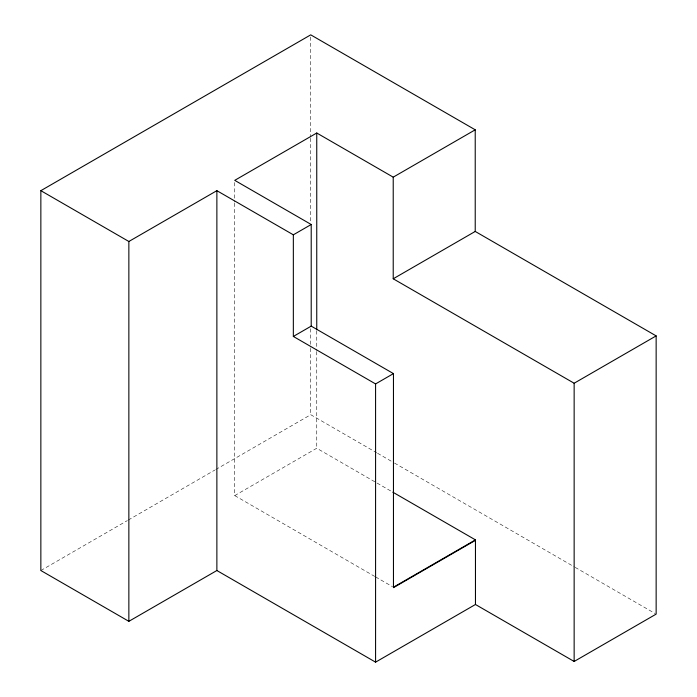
<?xml version="1.0" encoding="UTF-8"?>
<svg xmlns="http://www.w3.org/2000/svg" width="697" height="697" viewBox="0 0 697 697"><rect width="100%" height="100%" fill="white"/><g stroke="black" fill="none" stroke-linecap="round" stroke-linejoin="round"><path stroke-width="0.52" stroke-dasharray="3.48 2.61" d="M40.853 570.521L127.368 520.572M128.309 520.032L214.824 470.083M215.765 469.534L310.74 414.698L376.624 452.736M234.741 203.175L234.741 495.593L316.752 448.249L391.88 491.629M377.565 453.277L393.561 462.52M394.502 463.061L574.267 566.844M575.208 567.384L655.206 613.578M234.741 495.593L374.672 576.384M375.613 576.924L392.516 586.682M316.752 330.848L316.752 350.417M316.752 351.506L316.752 448.249M310.74 37.028L310.74 137.161M310.74 138.25L310.74 222.055M310.74 328.714L310.74 347.219M310.74 348.308L310.74 414.698M234.741 182.527L234.741 202.095"/><path stroke-width="1.05" d="M40.853 190.673L310.74 34.85L475.223 129.808L475.223 231.439L656.147 335.893L656.147 614.118L574.145 661.462L475.459 604.491L375.578 662.15L216.872 570.521L128.858 621.332L40.853 570.521L40.853 190.673L128.858 241.484L216.872 190.673L293.341 234.819L311.21 224.504L311.21 326.126L393.457 373.609L393.457 587.658L475.459 540.314M475.223 129.808L393.221 177.16L316.752 133.005L234.741 180.349L311.21 224.504M293.341 234.819L293.341 336.442L311.21 326.126M393.221 177.16L393.221 278.783L475.223 231.439M293.341 336.442L375.578 383.925L393.457 373.609M393.221 278.783L574.145 383.237L656.147 335.893M393.457 587.222L475.459 539.879L475.459 604.491M392.812 492.169L475.459 539.879M574.145 383.237L574.145 661.462M375.578 383.925L375.578 662.15M316.752 133.005L316.752 329.759M216.872 190.673L216.872 570.521M128.858 241.484L128.858 621.332"/></g></svg>
